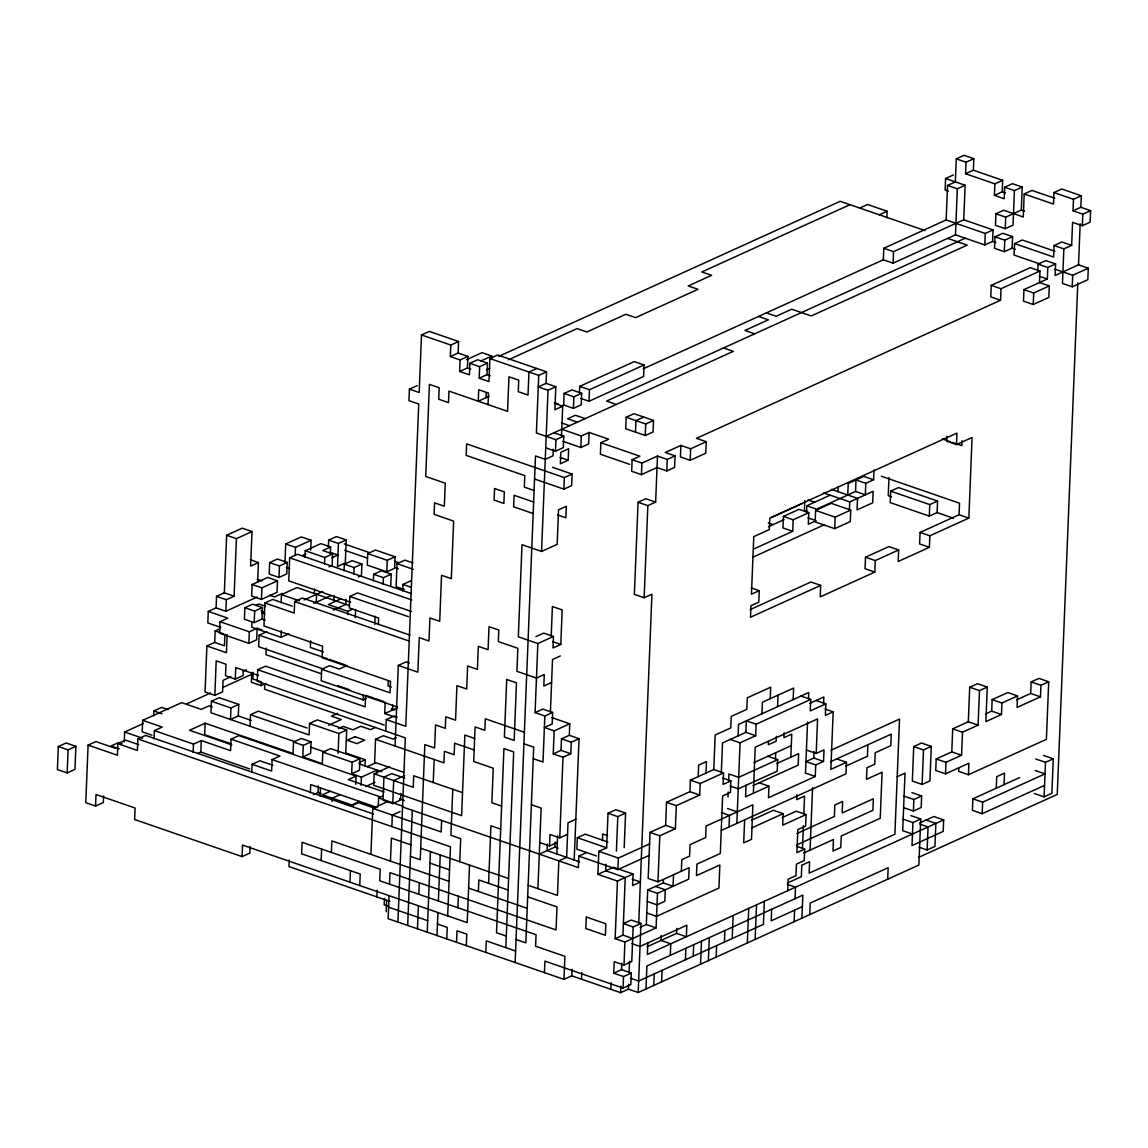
<?xml version="1.0" encoding="UTF-8"?>
<svg xmlns="http://www.w3.org/2000/svg" width="1148" height="1148" viewBox="0 0 1148 1148"><rect width="100%" height="100%" fill="white"/><g stroke="black" fill="none" stroke-linecap="round" stroke-linejoin="round"><path stroke-width="1.5" d="M58.318 746.516L57.4 769.547L67.172 772.92L74.964 769.375L75.897 746.344L66.125 742.971L58.318 746.516L68.091 749.888L75.897 746.344M67.172 772.92L68.091 749.888M115.431 748.324L95.887 741.579L88.095 745.124L85.784 802.682L95.557 806.054L103.349 802.509L103.607 795.937M95.557 806.054L96.016 794.545L135.091 808.02L134.617 819.529L242.084 856.623L249.877 853.079L250.135 846.492M138.678 744.679L125.663 740.173L117.857 743.717L117.397 755.226L88.095 745.124M124.242 741.881L124.644 732.022L143.357 723.513M373.588 814.061L145.653 735.409L137.86 738.953L137.401 750.462L117.857 743.717M212.251 706.953L208.993 705.833L201.187 709.378L181.657 702.633L142.668 720.341L142.208 731.85L151.981 735.222M153.66 715.878L153.861 710.942L161.653 707.398L168.168 709.651M154.076 738.838L154.406 730.616L162.212 727.071L142.668 720.341M193.151 752.327L193.481 744.105L201.287 740.56L230.59 750.677L231.049 739.154L238.856 735.624L356.067 776.077L355.737 784.299M197.7 753.49L200.814 752.069L201.287 740.56M224.922 634.284L224.463 645.793L214.69 642.421L206.898 645.965L205.047 692.014L214.82 695.372L222.612 691.842L223.071 680.319L230.877 676.789M257.037 597.089L225.855 611.253L216.082 607.88L208.29 611.425L207.817 622.934L220.847 627.425M311.079 741.852L303.287 745.396L302.828 756.905L310.62 753.361L311.079 741.852L301.307 738.48L293.515 742.024L293.056 753.533L205.133 723.197L204.674 734.706L230.719 743.703M238.755 704.427L230.963 707.972L230.504 719.48L238.296 715.95L238.755 704.427L219.225 697.697L211.419 701.227L210.959 712.75L295.624 741.952M214.69 642.421L215.15 630.912L219.828 628.788M216.082 607.88L216.542 596.372L224.334 592.827L234.106 596.199L236.416 538.642L252.015 531.553L250.623 566.093L258.429 562.549L257.626 582.294M214.82 695.372L216.197 660.846L225.969 664.218L225.51 675.727L235.283 679.099L243.075 675.555L243.276 670.619M208.29 611.425L227.821 618.169L220.029 621.699L219.555 633.222L248.872 643.325L256.664 639.795L257.123 628.272L262.017 629.965M224.334 592.827L226.658 535.269L242.242 528.18L252.015 531.553M225.855 611.253L226.314 599.744L234.106 596.199M227.161 634.614L226.429 652.695L206.898 645.965M235.283 679.099L235.742 667.591L258.53 675.455M261.988 619.073L262.462 607.565L252.689 604.192L244.897 607.737L244.424 619.246L254.196 622.618L261.988 619.073L265.245 620.207M248.872 643.325L249.331 631.816L257.123 628.272M252.129 584.519L251.67 596.027L261.443 599.399L277.041 592.325L277.5 580.802L267.728 577.43L252.129 584.519L261.902 587.891L277.5 580.802M242.084 856.623L242.544 845.1L467.222 922.633L469.532 865.075M251.957 622.288L251.771 627.224L281.073 637.327L288.866 633.796M251.756 672.412L251.369 682.271L261.141 685.643L265.819 683.519M250.034 726.225L250.494 714.716L258.3 711.172L307.133 728.033M254.196 622.618L254.655 611.109L262.462 607.565M253.105 672.355L252.847 678.927L260.983 681.74M251.771 772.547L252.101 764.324L259.893 760.78L272.923 765.285M366.312 698.472L363.199 699.893L265.504 666.184L257.712 669.729L257.252 681.238L384.236 725.062M266.896 631.644L259.104 635.188L258.63 646.697L323.765 669.169M261.443 599.399L261.902 587.891M261.141 685.643L261.27 682.357M292.223 606.158L272.693 599.428L264.887 602.958L263.968 625.99L322.574 646.209L322.114 657.732L390.492 681.324L390.033 692.832L321.655 669.241L321.196 680.75L397.71 707.154M264.786 684.28L264.585 689.216L405.316 737.863L397.911 922.059M266.236 648.089L265.977 654.676L321.325 673.776M269.665 562.577L269.206 574.086L278.978 577.458L286.77 573.914L287.23 562.405L277.472 559.033L269.665 562.577L279.438 565.95L287.23 562.405M278.978 577.458L279.438 565.95M231.049 739.154L279.897 756.015L272.105 759.56L271.631 771.069L252.101 764.324M281.117 602.858L281.447 594.635L297.031 587.546L349.136 605.527M281.073 637.327L281.332 630.754M285.005 562.075L285.723 543.98L301.321 536.905L311.094 540.278L310.692 550.136M411.429 593.588L297.461 554.269L289.669 557.799L288.751 580.831L350.614 602.183M295.165 555.575L295.495 547.352L311.094 540.278M409.908 635.102L302.455 598.022L294.663 601.566L294.204 613.075L264.887 602.958M289.21 859.981L288.952 866.553L389.889 901.395M304.995 557.297L305.268 550.724L320.852 543.635L330.624 547.008L330.366 553.594M310.634 640.871L310.376 647.443L323.406 651.935M314.337 593.961L314.538 589.024M365.021 766.347L365.294 759.761L345.749 753.031L346.682 729.999L317.365 719.882L309.573 723.427L309.113 734.935L250.494 714.716M316.245 602.513L316.575 594.291M310.376 792.78L310.706 784.558L377.462 807.589M324.54 564.041L324.798 557.469L332.604 553.924L332.131 565.433L329.017 566.854M313.361 794.646L318.039 792.522L318.312 785.95M328.385 546.678L328.658 540.105L336.45 536.561L346.222 539.933L345.29 562.951L337.498 566.495L338.416 543.478L346.222 539.933M320.149 796.152L320.479 787.93M359.927 758.713L352.135 762.243L351.661 773.766L359.468 770.222L359.927 758.713L330.624 748.596L322.818 752.141L322.358 763.65L302.828 756.905M321.153 860.555L321.612 849.046M333.881 600.705L334.068 595.769M332.088 801.491L332.217 798.204L340.023 794.66M331.385 852.419L331.844 840.91L449.069 881.363M344.07 570.786L344.343 564.213L352.135 560.669L361.907 564.041L361.448 575.55L358.32 576.97M338.086 753.275L338.875 733.543L346.682 729.999M346.079 599.471L345.878 604.408L333.408 610.076M347.715 614.611L347.844 611.31L352.522 609.186M411.314 611.454L357.588 592.913L349.796 596.458L349.322 607.966L378.639 618.083L378.366 624.656M353.842 574.158L354.101 567.571L361.907 564.041M355.249 617.638L355.579 609.416M349.997 882.181L350.456 870.672M367.733 553.58L367.26 565.103L386.804 571.833L394.596 568.303L395.07 556.78L375.525 550.05L367.733 553.58L387.263 560.324L395.07 556.78M363.199 699.893L363.399 694.956M361.103 785.361L361.433 777.139L377.032 770.05L376.903 773.336M359.769 885.553L360.228 874.044L301.623 853.811L302.082 842.302L380.232 869.28L379.758 880.789L536.059 934.716L535.599 946.239L564.902 956.341L563.984 979.373L388.153 918.687L389.072 895.67M373.373 580.902L373.645 574.316L381.437 570.786L391.21 574.144L390.751 585.667M374.793 624.383L375.123 616.16M370.919 854.385L372.77 808.335L388.368 801.261L378.596 797.889L378.266 806.111M389.746 766.721L374.162 773.809L373.703 785.318L461.611 815.654L464.854 735.064L474.612 738.437M396.232 737.676L393.104 739.097L383.346 735.725L375.539 739.269L374.621 762.286L403.924 772.403M383.145 584.275L383.418 577.688L391.21 574.144M386.804 571.833L387.263 560.324M376.874 896.904L377.132 890.317M394.467 716.926L384.709 713.554L385.168 702.031M385.771 731.133L386.245 719.609L394.037 716.079L397.294 717.199M388.254 680.994L388.067 685.93L391.325 687.049M412.979 562.965L404.828 560.152L397.036 563.697L396.103 586.728L404.254 589.527M384.465 898.296L384.207 904.868L387.464 905.987M392.501 710.009L392.702 705.073M386.173 911.785L386.632 900.276M389.531 884.161L389.99 872.638L556.062 929.952L556.981 906.92L527.678 896.818M390.464 861.129L391.382 838.112L410.927 844.856M391.841 826.589L392.315 815.08L400.107 811.536M404.742 778.129L391.726 773.637L383.92 777.182L383.001 800.199L392.774 803.571L393.692 780.54L404.613 775.589M395.084 746.013L398.313 665.424L406.119 661.879L409.377 663.013M417.212 385.584L409.42 389.129L408.961 400.638L418.719 404.01L405.775 726.354L386.245 719.609M402.69 591.005L402.948 584.432L410.74 580.888M400.839 793.455L400.566 800.027L392.774 803.571M458.597 341.516L450.805 345.046L450.346 356.569L458.138 353.024L458.597 341.516L429.295 331.399L421.503 334.943L419.178 392.501L409.42 389.129M407.684 925.432L412.304 810.316M417.456 928.804L418.374 905.786M418.833 894.263L419.307 882.755M427.228 932.176L430.457 851.586M433.226 782.52L434.159 759.488M436.986 935.548L437.919 912.516M438.378 901.008L440.229 854.959M441.607 820.433L441.148 831.941L372.77 808.335M459.645 371.45L460.104 359.941L467.91 356.397L467.437 367.905L459.645 371.45L469.417 374.822L469.876 363.313L477.668 359.769L487.441 363.141L486.982 374.65L479.19 378.194L479.649 366.671L487.441 363.141M446.759 938.92L447.218 927.412L437.445 924.04M447.677 915.889L450.461 846.822L137.86 738.953M452.771 789.264L450.92 835.314L460.692 838.686L459.76 861.703M456.531 942.293L456.99 930.784L466.762 934.142L466.289 945.665M457.909 907.752L458.382 896.244M486.049 397.667L486.25 392.745M488.029 404.584L488.488 393.075L478.716 389.703L478.257 401.212L489.177 396.261M561.501 435.824L562.692 406.22L554.9 409.764L555.819 386.733L548.026 390.277L538.254 386.905L546.061 383.36L546.52 371.852L497.672 354.99L489.88 358.535L488.948 381.566L479.19 378.194M491.66 359.324L491.789 356.038L482.017 352.666L466.432 359.74M478.372 891.465L478.845 879.956L508.148 890.073M485.834 952.41L486.293 940.886L515.596 951.003M488.603 883.329L490.914 825.771L500.686 829.143M505.838 947.631L513.687 751.926L503.929 748.553L496.524 932.75L506.297 936.122M515.136 962.512L535.485 455.971L545.257 459.344L553.049 455.813L553.307 449.227M546.52 371.852L538.713 375.396L536.403 432.954L555.948 439.698L563.74 436.154L563.281 447.663L555.489 451.207L545.716 447.835M554.154 730.874L553.236 753.892L561.028 750.361L561.487 738.838L569.293 735.308L569.752 723.785L554.154 730.874L544.382 727.502L552.188 723.957L552.647 712.449L544.855 715.993L535.083 712.621L537.852 643.54L553.451 636.466L552.992 647.974L560.784 644.43L562.176 609.904L552.403 606.531L551.212 636.136M537.852 643.54L518.322 636.796L522.01 544.697L541.555 551.442L548.026 390.277M537.91 888.667L541.153 808.092L531.38 804.719M544.855 715.993L543.004 762.042L533.232 758.67M555.489 451.207L555.948 439.698M550.409 712.119L552.518 659.483L560.324 655.953M563.654 404.971L564.113 393.448L571.919 389.918L581.677 393.29L581.218 404.799L573.426 408.344L563.654 404.971L560.54 406.378M547.366 844.01L547.094 850.596L579.654 861.832M544.439 972.629L544.913 961.12L623.063 988.084L630.855 984.539L631.314 973.03L621.542 969.658L613.75 973.203L614.209 961.694L623.981 965.066L631.773 961.522L633.165 926.981L640.957 923.437L638.188 992.518L628.415 989.145L620.623 992.69L571.776 975.829L563.984 979.373M539.761 842.618L549.533 845.99L549.992 834.481L559.765 837.853L567.557 834.309M563.869 489.12L564.328 477.597L572.12 474.067L571.661 485.575L563.869 489.12L534.566 479.003M568.174 460.233L568.647 448.724L560.841 452.269L560.382 463.778L568.174 460.233L560.037 457.435M539.302 854.141L554.9 847.052L555.087 842.115M573.426 408.344L573.885 396.821L581.677 393.29M556.866 853.969L557.598 835.873M559.765 837.853L562.994 757.264L570.8 753.719L571.259 742.211L579.051 738.681L574.172 860.369M579.439 392.946L579.711 386.374L634.284 361.591L644.057 364.964L643.597 376.472L589.01 401.255L580.874 398.442M562.936 441.32L580.845 447.49L581.304 435.982L589.111 432.437L608.641 439.182L600.849 442.726L600.39 454.235L629.692 464.352M589.01 401.255L589.484 389.746L644.057 364.964M589.111 432.437L588.637 443.96L580.845 447.49M571.776 975.829L572.048 969.256M607.923 842.015L585.121 834.137L577.329 837.681L576.87 849.19L596.4 855.934M586.628 852.562L578.836 856.107L578.377 867.615L402.546 806.944M581.548 979.201L581.806 972.629M632.232 879.181L640.383 881.994L632.577 885.539L633.05 874.015L617.452 881.104L597.907 874.36L598.84 851.342L606.632 847.798L608.024 813.258L615.816 809.713L625.588 813.085L624.196 847.626M602.427 840.551L602.686 833.979L607.579 835.658M605.972 864.243L605.714 870.815L625.244 877.56L622.934 935.118L615.141 938.662L617.452 881.104M626.177 417.241L625.717 428.749L645.248 435.494L653.054 431.949L653.513 420.441L633.969 413.696L626.177 417.241L645.707 423.985L653.513 420.441M610.851 989.318L611.123 982.731M616.404 851.17L617.796 816.63L625.588 813.085M600.849 442.726L639.924 456.215L632.118 459.745L631.658 471.268L641.431 474.641L657.029 467.552L666.787 470.924L674.594 467.38L675.053 455.871L665.28 452.499L680.879 445.424L690.651 448.782L706.235 441.707L705.776 453.216L690.178 460.305L680.42 456.933L680.879 445.424M578.836 856.107L617.911 869.596L618.37 858.073L649.567 843.909M635.475 432.122L635.949 420.613L643.741 417.068M675.053 455.871L667.261 459.415L657.488 456.043L655.637 502.092L645.865 498.72L638.073 502.264L634.37 594.363L644.143 597.735L651.935 594.19L638.733 923.107M620.623 992.69L620.881 986.103M621.542 969.658L621.814 963.086M641.431 474.641L641.89 463.118L657.488 456.043M623.063 988.084L623.522 976.575L631.314 973.03M623.981 965.066L624.899 942.034L656.096 927.871L657.474 893.331L688.671 879.167L689.13 867.658L657.947 881.822L648.175 878.45L650.026 832.4L665.625 825.326L675.383 828.698L676.316 805.666L699.706 795.047L700.165 783.539L723.556 772.905L723.096 784.428L730.889 780.884L730.429 792.393L722.637 795.937L720.313 853.495L696.922 864.114L696.463 875.637L719.853 865.004L718.935 888.035L656.556 916.362L646.783 912.99M645.248 435.494L645.707 423.985M628.415 989.145L628.616 984.209M629.075 972.7L629.549 961.192M644.143 597.735L647.845 505.637L655.637 502.092M640.082 927.34L646.324 924.499L647.716 889.958L663.3 882.884L673.072 886.256L673.532 874.747M645.98 988.973L646.912 965.956L802.854 895.139L801.921 918.156M647.831 942.924L647.372 954.433L943.656 819.887L943.197 831.396L912 845.559L912.933 822.542L920.725 818.998L918.874 865.047L638.188 992.518M666.787 470.924L667.261 459.415M653.786 985.429L654.245 973.92M657.947 881.822L659.799 835.773L675.383 828.698M661.191 935.505L660.99 940.442L670.762 943.814L670.303 955.323M663.3 882.884L663.444 879.598M665.625 825.326L666.543 802.294L689.934 791.675L699.706 795.047M661.578 981.899L662.037 970.376M690.178 460.305L690.651 448.782M646.955 946.813L676.588 933.367L676.789 928.431M681.338 871.203L681.797 859.694L689.589 856.15L690.063 844.641L705.647 837.552L706.106 826.043L752.887 804.791L751.51 839.332L743.703 842.876L744.636 819.844M689.934 791.675L690.393 780.166L713.783 769.547L723.556 772.905M685.428 959.757L685.901 948.248M698.199 776.622L698.658 765.113L706.451 761.569L705.991 773.078M693.234 956.212L693.693 944.704M700.567 964.191L701.485 941.159M713.783 769.547L715.175 735.007L730.774 727.918L731.233 716.409L746.817 709.335L747.291 697.812L770.681 687.193L770.208 698.702M708.359 960.646L709.292 937.629M721.317 772.575L722.508 742.971L745.899 732.352L755.671 735.725L756.13 724.216L810.703 699.433L810.244 710.942L825.843 703.853L825.383 715.376L833.175 711.832L830.865 769.39L846.463 762.315L845.99 773.824L721.245 830.478M716.151 957.102L716.625 945.593M727.99 796.999L728.191 792.063M728.65 780.554L728.923 773.967L738.681 777.34L777.67 759.646L777.21 771.155L738.221 788.848L730.085 786.05M724.417 942.049L724.876 930.54M729.037 826.933L729.497 815.424L721.36 812.612M738.107 735.897L738.566 724.388L808.737 692.517L808.479 699.089M732.209 938.519L733.141 915.487M736.844 823.389L740.073 742.799L755.671 735.725M745.899 732.352L746.358 720.844L756.13 724.216M746.028 785.318L745.554 796.827L768.945 786.208L768.486 797.716L815.267 776.479L815.726 764.955L823.532 761.425L823.991 749.902L816.199 753.447L806.427 750.075M751.108 587.862L759.244 590.66L758.785 602.183L750.979 605.714L750.519 617.237L820.691 585.365L820.232 596.874L874.805 572.091L875.278 560.583L898.669 549.964L898.195 561.472L929.392 547.309L929.851 535.8L968.84 518.092L972.069 437.503L956.485 444.592L946.713 441.219L946.913 436.283M747.348 942.939L748.726 908.412M753.361 793.282L755.212 747.233L817.577 718.906L816.199 753.447M761.956 713.755L762.415 702.246L793.612 688.082L793.139 699.591M755.14 939.408L756.532 904.868M768.5 741.465L768.371 744.751L776.163 741.221L776.364 736.284M764.324 901.324L763.406 924.355L638.647 981.009L630.51 978.196M808.78 512.711L799.008 509.339L783.41 516.413L782.95 527.922L792.723 531.294L793.182 519.786L808.78 512.711L808.307 524.22L816.113 520.675L807.962 517.863M775.431 759.302L775.704 752.729M777.555 706.68L778.014 695.171M771.657 909.302L771.198 920.811L802.38 906.647M784.156 732.74L783.955 737.676L791.761 734.132L790.829 757.163M751.553 820.203L773.393 810.287L783.151 813.659L782.692 825.168L806.083 814.549L805.623 826.058L797.831 829.602L796.899 852.634L804.691 849.09L804.231 860.598L796.439 864.143L795.98 875.651L788.174 879.196L787.715 890.705M804.762 500.528L804.375 510.401L807.632 511.52M806.542 512.367L806.8 505.794L830.191 495.175M796.97 794.732L796.784 799.668L804.576 796.124L803.844 814.219M794.129 921.7L794.588 910.192M795.047 898.683L795.507 887.16L787.37 884.347M815.611 510.415L815.152 521.924L834.696 528.668L850.281 521.594L850.74 510.071L831.209 503.341L815.611 510.415L835.156 517.16L850.74 510.071M802.466 848.759L803.385 825.728M807.546 722.121L805.494 773.106L815.267 776.479M810.058 850.151L812.569 787.657M815.726 764.955L805.968 761.583L813.76 758.053L814.018 751.466M809.727 914.626L810.187 903.103L888.15 867.701L887.691 879.21M823.604 703.523L823.862 696.951L809.828 703.322M834.696 528.668L835.156 517.16M837.997 491.631L838.184 486.695M847.755 495.003L848.229 483.495L863.813 476.406L873.585 479.778L873.987 469.919M849.405 510.143L849.735 501.92L873.126 491.287L872.667 502.81L857.068 509.884L857.527 498.376L831.482 489.378M806.8 505.794L816.572 509.167L855.561 491.459L856.021 479.95L865.793 483.322L873.585 479.778M865.793 483.322L865.319 494.831L855.561 491.459M898.669 549.964L888.896 546.591L865.506 557.211L865.047 568.719L874.805 572.091M883.329 259.792L883.788 248.284L946.167 219.957L985.242 233.446L993.034 229.901L992.575 241.41L984.783 244.954L955.466 234.838L893.101 263.165L883.329 259.792L643.181 368.852M886.83 217.819L887.088 211.246L867.558 204.502L859.752 208.046M867.874 744.779L867.414 756.288L845.588 766.204M893.101 263.165L893.56 251.656L963.732 219.785L993.034 229.901M888.983 477.625L888.251 495.721L891.508 496.84M937.098 512.582L937.557 501.059L898.482 487.584L890.69 491.129L890.231 502.637L929.306 516.112L937.098 512.582L953.371 518.193M968.84 518.092L959.068 514.72L920.079 532.428L919.62 543.937L929.392 547.309M913.736 746.559L912.344 781.085L922.117 784.457L929.909 780.927L931.301 746.387L921.528 743.014L913.736 746.559L923.494 749.931L931.301 746.387M913.392 811.033L913.851 799.51L921.657 795.98L921.184 807.489L913.392 811.033L903.62 807.661M929.306 516.112L929.765 504.603L937.557 501.059M953.371 174.97L945.579 178.514L945.12 190.023L948.377 191.142M922.117 784.457L923.494 749.931M946.167 219.957L947.545 185.416L955.351 181.886L956.27 158.855L964.076 155.31L973.834 158.682L973.375 170.205L965.583 173.735L966.042 162.227L973.834 158.682M919.003 847.181L927.139 849.994L928.058 826.976L919.921 824.164M955.466 234.838L957.317 188.789L965.124 185.244L963.732 219.785M968.438 774.728L1046.402 739.326L1048.712 681.769L1040.92 685.299L1040.461 696.822L1017.071 707.441L1017.53 695.932L1001.931 703.006L1001.472 714.515L985.874 721.604L987.266 687.064L979.474 690.608L978.082 725.134L962.483 732.223L961.565 755.24L951.792 751.883L936.194 758.957L935.735 770.466L945.507 773.838L968.898 763.219L968.438 774.728L958.666 771.356L958.795 768.069M956.485 444.592L956.944 433.069L769.82 518.049L769.347 529.558L753.762 536.647L751.452 594.205L759.244 590.66M945.507 773.838L945.966 762.329L961.565 755.24M959.068 514.72L959.527 503.211L881.377 476.233M962.038 440.717L961.837 445.639L952.079 442.281M951.792 751.883L952.711 728.851L968.309 721.776L978.082 725.134M984.783 244.954L985.242 233.446M968.309 721.776L969.701 687.236L977.493 683.691L987.266 687.064M994.426 195.361L994.885 183.852L1002.678 180.308L1002.218 191.816L994.426 195.361L1004.199 198.733L1004.658 187.224L1012.45 183.68L1022.222 187.052L1021.29 210.084L1005.705 217.159L995.933 213.786L995.474 225.295L1005.232 228.667L1013.038 225.137L1014.416 190.597L1022.222 187.052M1040.002 271.028L1030.23 267.656L991.241 285.364L990.781 296.873L1000.554 300.245L1001.013 288.736L1040.002 271.028L1039.528 282.537L1049.301 285.909L1048.841 297.432L1033.243 304.507L1023.485 301.135L1023.944 289.626L1047.335 279.007L1047.794 267.484L1055.586 263.954L1055.127 275.463L1078.517 264.844L1088.29 268.216L1087.83 279.725L1072.232 286.799L1062.46 283.427L1063.852 248.901L1071.644 245.356L1072.576 222.339L1082.334 225.697L1090.141 222.167L1090.6 210.644L1080.828 207.286L1073.036 210.816L1073.495 199.307L1081.287 195.763L1080.828 207.286M1012.106 248.155L1012.579 236.646L1002.807 233.274L995.015 236.818L994.541 248.327L1004.313 251.699L1012.106 248.155L1015.363 249.274M1019.654 777.569L972.873 798.821L972.413 810.33L982.171 813.702L1044.551 785.375M1004.313 251.699L1004.773 240.19L1012.579 236.646M1005.232 228.667L1005.705 217.159M982.171 813.702L982.645 802.179L1045.01 773.867L1035.252 770.495M985.458 713.984L991.7 711.143L992.159 699.634L1007.757 692.56L1017.53 695.932M1054.897 251.254L1022.337 240.018L1014.545 243.548L1014.086 255.071L1040.131 264.054M996.263 788.188L996.722 776.679L1004.514 773.135L1004.055 784.658M1054.782 198.288L1031.995 190.424L1024.188 193.969L1023.27 216.986L1003.725 210.242L995.933 213.786M1033.243 304.507L1033.717 292.998L1049.301 285.909M1037.763 270.698L1038.022 264.126L1045.828 260.582L1055.586 263.954M1016.654 699.821L1030.689 693.449L1031.148 681.926L1038.94 678.396L1048.712 681.769M1081.287 195.763L1061.756 189.018L1053.964 192.563L1053.491 204.071L1024.188 193.969M1071.644 245.356L1061.886 241.984L1054.079 245.529L1053.62 257.037L1014.545 243.548M1044.092 796.884L1045.484 762.344L1053.276 758.814L1051.884 793.34L1044.092 796.884L1034.319 793.512M1072.232 286.799L1072.691 275.29L1088.29 268.216M1077.8 282.925L1057.251 794.402L918.472 857.427M1078.517 264.844L1080.168 223.731M1082.334 225.697L1082.808 214.188L1090.6 210.644M480.869 360.989L491.789 356.038M498.72 356.382L840.221 201.302L924.886 230.518M486.652 369.67L489.766 368.25M508.478 359.755L577.1 328.601L586.858 331.973L625.847 314.265L635.619 317.637L697.998 289.31L688.226 285.938L711.616 275.319L701.844 271.947L849.994 204.674M536.747 368.479L528.955 372.024L528.023 395.041L518.265 391.669L518.724 380.16L508.951 376.788L507.56 411.328L448.954 391.095L448.495 402.618L438.723 399.246L439.182 387.737L429.409 384.365L425.721 476.463L445.252 483.193L444.333 506.225L434.561 502.853L434.102 514.361L453.632 521.106L451.322 578.664L441.55 575.292L439.713 621.341L429.94 617.968L429.008 641L419.25 637.628L417.858 672.168L398.313 665.424M879.296 214.791L887.088 211.246M965.238 238.21L606.575 401.083L616.347 404.455M546.175 436.326L733.299 351.345L723.541 347.973M302.828 555.331L305.942 553.91M330.624 547.008L322.832 550.552L332.604 553.924M331.729 557.813L337.957 554.986L329.82 552.174M255.889 605.412L259.003 604.006L265.518 606.244M282.394 593.373L274.602 596.917L269.723 595.238M304.105 599.959L322.818 591.464M313.863 603.331L331.026 595.539M340.784 598.912L328.314 604.58L347.844 611.31M1000.554 300.245L696.477 438.335L706.235 441.707M243.347 671.121L246.461 669.7M187.024 703.695L210.414 693.062M222.884 687.408L252.517 673.948M541.555 551.442L557.153 544.367L558.531 509.827L566.337 506.282L565.864 517.805L557.727 514.993M321.655 669.241L329.447 665.697L339.22 669.069L347.012 665.524M205.133 723.197L189.549 730.271L231.867 744.88M337.727 713.324L331.485 716.151L341.257 719.523L328.787 725.192M771.212 517.648L802.395 503.484M768.5 526.688L784.098 519.599M535.886 636.638L543.678 633.093L553.451 636.466M338.545 728.564L343.223 726.44L352.996 729.812L360.788 726.268L370.56 729.64L375.238 727.516M384.709 713.554L397.179 707.886M753.734 549.002L792.723 531.294M752.586 557.325L824.321 524.751M359.051 762.602L365.294 759.761M551.6 682.515L543.808 686.059L544.267 674.536L536.46 678.081L516.93 671.336L517.848 648.319L498.318 641.574L498.777 630.065L489.005 626.693L488.087 649.711L478.314 646.338L477.396 669.37L467.623 665.998L466.705 689.015L456.933 685.643L455.541 720.183L445.768 716.811L445.309 728.334L435.551 724.962L434.618 747.979L424.846 744.607L420.225 859.737L410.453 856.365M367.26 766.677L375.052 763.133M356.067 776.077L348.274 779.607L384.092 791.976M330.251 791.288L322.445 794.832L351.762 804.949L359.554 801.404M750.118 609.617L810.933 581.993L820.691 585.365M365.652 786.524L375.009 782.276M535.083 712.621L542.875 709.077L552.647 712.449M350.8 806.197L358.592 802.653L374.879 808.278M378.596 797.889L383.274 795.765M575.822 819.256L568.016 822.8L566.638 857.341L558.832 860.871L557.454 895.411L528.137 885.295M549.533 845.99L557.325 842.46M753.863 762.645L791.288 745.64M776.794 763.535L798.635 753.619L798.161 765.128L752.945 785.663M830.908 750.261L899.53 719.093L894.895 834.223L809.139 873.169L809.598 861.66L801.806 865.205L801.333 876.713L787.298 883.085M830.449 761.77L891.264 734.146L890.805 745.669L875.207 752.744L874.747 764.252L866.955 767.797L866.482 779.305L882.08 772.231L880.229 818.28L841.254 835.988L840.781 847.497L832.989 851.041L833.448 839.518L803.83 852.978M597.907 874.36L613.506 867.285L633.05 874.015M617.911 869.596L649.094 855.432M751.969 827.823L783.151 813.659M782.276 817.548L796.31 811.177L806.083 814.549M897.219 776.665L905.011 773.121L902.701 830.678L912.473 834.051M796.956 833.491L834.381 816.501L834.84 804.992L842.632 801.447L842.173 812.956L873.355 798.793L872.896 810.301L796.482 845.014M919.849 822.886L933.884 816.515L943.656 819.887M927.139 849.994L934.931 846.449L935.864 823.432L926.092 820.059M956.27 158.855L966.042 162.227M1053.964 192.563L1073.495 199.307M973.375 170.205L1002.678 180.308M965.583 173.735L994.885 183.852M1004.658 187.224L1014.416 190.597M1073.036 210.816L1082.808 214.188M1002.218 191.816L1005.476 192.95M945.579 178.514L965.124 185.244M1021.29 210.084L1024.547 211.203M947.545 185.416L957.317 188.789M1054.079 245.529L1063.852 248.901M995.015 236.818L1004.773 240.19M992.575 241.41L995.833 242.544M1054.782 269.106L1072.691 275.29M1038.022 264.126L1047.794 267.484M947.674 238.382L967.204 245.127L811.277 315.944L791.733 309.199L776.148 316.274L766.376 312.902M1039.198 276.194L1047.335 279.007M1023.944 289.626L1033.717 292.998M883.788 248.284L893.56 251.656M991.241 285.364L1001.013 288.736M758.57 316.446L768.342 319.818L744.952 330.437L754.724 333.81M942.307 438.909L950.444 441.707M890.69 491.129L929.765 504.603M579.711 386.374L589.484 389.746M421.503 334.943L450.805 345.046M489.88 358.535L538.713 375.396M458.138 353.024L467.91 356.397M546.061 383.36L555.819 386.733M564.113 393.448L573.885 396.821M450.346 356.569L460.104 359.941M469.876 363.313L479.649 366.671M467.437 367.905L470.694 369.025M486.982 374.65L490.239 375.769M823.676 492.923L849.735 501.92M555.029 402.776L558.287 403.909M554.556 403.407L562.692 406.22M920.079 532.428L929.851 535.8M585.164 418.618L575.392 415.246L567.6 418.79L577.358 422.163M808.092 500.011L814.606 502.25M561.429 422.894L569.566 425.707M561.774 429.237L581.304 435.982M553.967 432.782L563.74 436.154M632.118 459.745L641.89 463.118M783.41 516.413L793.182 519.786M768.299 522.871L773.178 524.564M865.506 557.211L875.278 560.583M552.59 467.322L572.12 474.067M638.073 502.264L647.845 505.637M564.328 477.597L466.648 443.889L466.174 455.412L524.794 475.631L524.335 487.139L534.093 490.512M533.633 502.02L514.103 495.29L513.63 506.799L533.174 513.543M1031.148 681.926L1040.92 685.299M1030.689 693.449L1040.461 696.822M969.701 687.236L979.474 690.608M992.159 699.634L1001.931 703.006M991.7 711.143L1001.472 714.515M1043.503 755.441L1053.276 758.814M952.711 728.851L962.483 732.223M1035.711 758.971L1045.484 762.344M816.07 700.481L825.843 703.853M800.945 696.061L810.703 699.433M825.039 709.019L833.175 711.832M344.271 543.908L368.68 552.332M394.74 561.329L397.997 562.448M328.658 540.105L338.416 543.478M397.036 563.697L413.309 569.322M344.601 550.251L367.403 558.115M395.084 567.672L398.342 568.791M936.194 758.957L945.966 762.329M285.723 543.98L295.495 547.352M305.268 550.724L324.798 557.469M344.343 564.213L354.101 567.571M373.645 574.316L383.418 577.688M402.948 584.432L411.084 587.245M552.647 641.632L560.784 644.43M226.658 535.269L236.416 538.642M289.669 557.799L411.773 599.945M972.873 798.821L982.645 802.179M286.426 567.571L289.683 568.691M836.691 758.943L846.463 762.315M250.278 559.75L258.429 562.549M349.796 596.458L408.401 616.677M813.76 758.053L823.532 761.425M911.885 792.608L921.657 795.98M904.093 796.138L913.851 799.51M730.3 739.441L740.073 742.799M257.152 579.223L262.045 580.917M767.897 756.274L777.67 759.646M281.447 594.635L299.355 600.806M294.663 601.566L408.631 640.885M910.952 815.625L920.725 818.998M903.16 819.17L912.933 822.542M260.983 610.908L264.241 612.042M759.187 782.836L768.945 786.208M216.542 596.372L226.314 599.744M261.658 612.731L264.901 613.85M244.897 607.737L254.655 611.109M551.844 717.615L569.752 723.785M722.752 778.071L730.889 780.884M569.293 735.308L579.051 738.681M690.393 780.166L700.165 783.539M561.487 738.838L571.259 742.211M220.029 621.699L249.331 631.816M259.104 635.188L327.481 658.78M329.103 659.354L345.39 664.965M524.392 732.266L485.317 718.792L484.843 730.3L475.085 726.928L473.694 761.468L493.238 768.213L491.846 802.739L501.619 806.111M215.15 630.912L223.3 633.71M561.028 750.361L570.8 753.719M727.531 808.508L737.303 811.88M523.919 743.789L533.691 747.147L525.827 942.867L516.069 939.495M553.236 753.892L562.994 757.264M337.957 685.743L349.351 689.675M373.774 698.099L365.624 695.301L365.164 706.809L257.712 669.729M375.396 698.658L383.532 701.471M796.554 846.277L804.691 849.09M666.543 802.294L676.316 805.666M391.353 708.818L394.611 709.938M474.153 749.96L454.622 743.215L454.163 754.724L444.391 751.352L443.932 762.86L375.539 739.269M608.024 813.258L617.796 816.63M650.026 832.4L659.799 835.773M309.573 723.427L338.875 733.543M211.419 701.227L230.963 707.972M462.544 792.637L413.696 775.775L413.237 787.284L374.162 773.809M238.296 715.95L251.326 720.442M577.329 837.681L606.632 847.798M310.276 747.018L324.927 752.069M359.123 763.865L381.911 771.729M293.515 742.024L303.287 745.396M322.818 752.141L352.135 762.243M598.84 851.342L618.37 858.073M351.661 773.766L361.433 777.139M554.9 847.052L558.143 848.171M153.861 710.942L161.997 713.755M655.508 886.428L665.28 889.8L664.821 901.309L657.015 904.854L647.257 901.481M399.418 798.836L404.297 800.529M272.105 759.56L379.558 796.64M647.716 889.958L657.474 893.331M389.99 801.821L403.02 806.312M154.406 730.616L193.481 744.105M200.814 752.069L249.661 768.93M318.039 792.522L321.297 793.641M336.622 800.515L352.91 806.14M124.644 732.022L142.553 738.193M676.588 933.367L686.361 936.739L686.82 925.216L640.039 946.469L631.902 943.656M122.075 743.588L118.818 742.469L111.026 746.013L119.162 748.812M646.324 924.499L656.096 927.871M640.957 923.437L631.199 920.065L623.393 923.609L633.165 926.981M420.685 848.214L508.607 878.564M429.998 863.109L449.528 869.84M622.934 935.118L632.706 938.49M468.614 888.093L527.219 908.326M615.141 938.662L624.899 942.034M613.75 973.203L623.522 976.575M388.612 907.178L427.687 920.667M494.558 488.546L494.099 500.054L503.872 503.427L504.331 491.918L494.558 488.546M506.699 679.487L504.388 737.045L514.161 740.417L516.471 682.845L506.699 679.487M586.298 917.037L585.824 928.545L605.369 935.29L605.828 923.781L586.298 917.037M354.962 736.715L347.17 740.259L356.942 743.631L364.734 740.087L354.962 736.715"/></g></svg>
